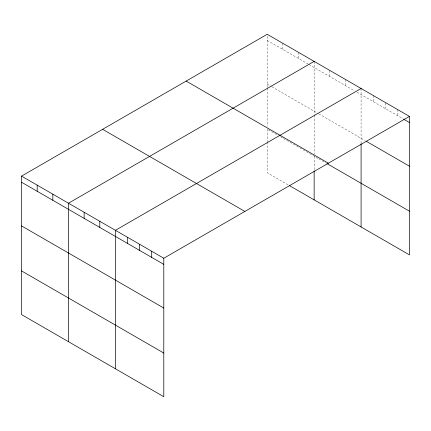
<?xml version="1.0" encoding="UTF-8"?>
<svg xmlns="http://www.w3.org/2000/svg" width="431" height="431" viewBox="0 0 431 431"><rect width="100%" height="100%" fill="white"/><g stroke="black" fill="none" stroke-linecap="round" stroke-linejoin="round"><path stroke-width="0.32" stroke-dasharray="2.15 1.62" d="M267.209 87.445L267.209 34.286M267.209 40.412L308.354 64.165M308.935 64.499L354.713 90.93M357.03 92.266L403.114 118.875M267.209 84.088L271.266 86.426M271.842 86.76L318.207 113.531M318.784 113.865L365.116 140.614M268.368 129.758L278.221 135.442M280.538 136.783L282.855 138.119M283.436 138.453L318.207 158.527M318.784 158.861L325.739 162.88M288.07 184.807L267.209 172.761L267.209 142.526M397.36 109.426L397.36 115.551M385.271 103.057L385.271 108.569M373.176 95.466L373.176 101.592M361.086 88.484L361.086 142.99M345.441 79.455L345.441 85.575M329.796 70.42L329.796 76.546M314.151 61.385L314.151 114.544M314.151 115.217L314.151 154.174M314.151 156.189L314.151 170.299M298.5 52.35L298.5 58.476M282.855 43.321L282.855 49.441M267.209 88.118L267.209 126.402M267.209 129.084L267.209 141.853"/><path stroke-width="0.65" d="M21.55 176.117L163.791 258.239L163.791 396.714L21.55 314.592L21.55 176.117L267.209 34.286L409.45 116.408L409.45 254.883L289.228 185.475M314.151 61.385L68.491 203.216L68.491 341.691M361.086 88.484L115.427 230.316L115.427 368.791M163.791 258.239L409.45 116.408M403.691 119.209L409.45 122.533M366.269 141.276L409.45 166.21M186.144 81.087L328.384 163.209M326.897 163.548L409.45 211.206M102.616 129.311L244.856 211.432M21.55 182.238L163.791 264.365M21.55 225.914L163.791 308.041M21.55 270.916L163.791 353.037M361.086 143.658L361.086 226.965M314.151 170.967L314.151 199.865M151.701 251.257L151.701 257.382M139.612 244.275L139.612 250.4M127.522 237.298L127.522 243.423M99.782 221.281L99.782 227.406M84.137 212.251L84.137 218.372M52.841 194.182L52.841 200.307M37.195 185.147L37.195 191.272"/></g></svg>
